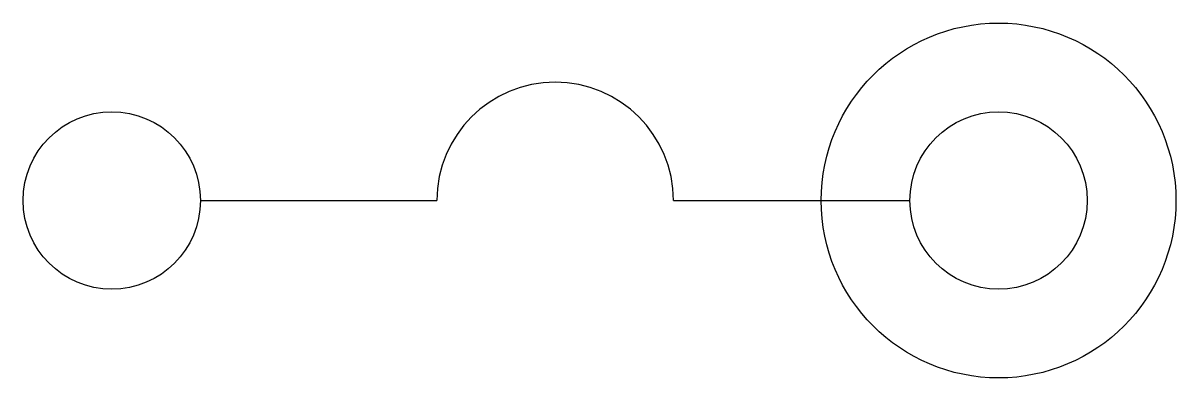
# Model space of a CAD drawing. Header units: millimetres. Extents: x -2886.223 to -2885.735, y 1174.138 to 1174.288.
import ezdxf

# ---------------------------------------------------------------- set-up
doc = ezdxf.new("R2010")
doc.units = ezdxf.units.MM
doc.header["$LTSCALE"] = 10
doc.layers.add('Hds_símbolos', color=2, linetype='Continuous')

msp = doc.modelspace()

# ---------------------------------------------------------------- linework, layer by layer
at = {"layer": 'Hds_símbolos', "color": 2}
for p, q in [((-2886.14768, 1174.21346), (-2886.04768, 1174.21346)), ((-2885.94768, 1174.21346), (-2885.84768, 1174.21346))]:
    msp.add_line(p, q, dxfattribs=at)
for centre, radius in [((-2885.81018, 1174.21346), 0.075), ((-2886.18518, 1174.21346), 0.0375), ((-2885.81018, 1174.21346), 0.0375), ((-2885.81018, 1174.21346), 0.0375)]:
    msp.add_circle(centre, radius, dxfattribs=at)
msp.add_arc((-2885.99768, 1174.21346), 0.05, 0, 180, dxfattribs=at)

doc.saveas('drawing.dxf')
